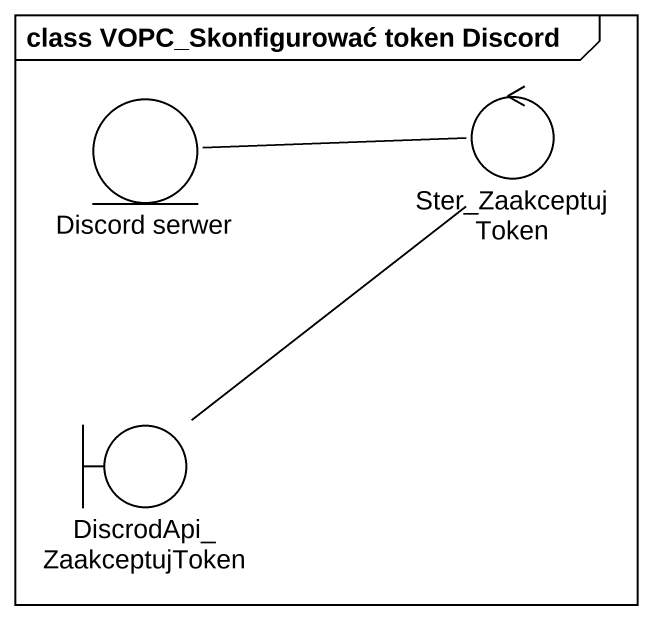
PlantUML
@startuml
mainframe class VOPC_Skonfigurować token Discord
entity "Discord serwer" as Discord_serwer
control Ster_ZaakceptujToken
boundary DiscrodApi_ZaakceptujToken
Ster_ZaakceptujToken -left- Discord_serwer
DiscrodApi_ZaakceptujToken -up- Ster_ZaakceptujToken
@enduml
